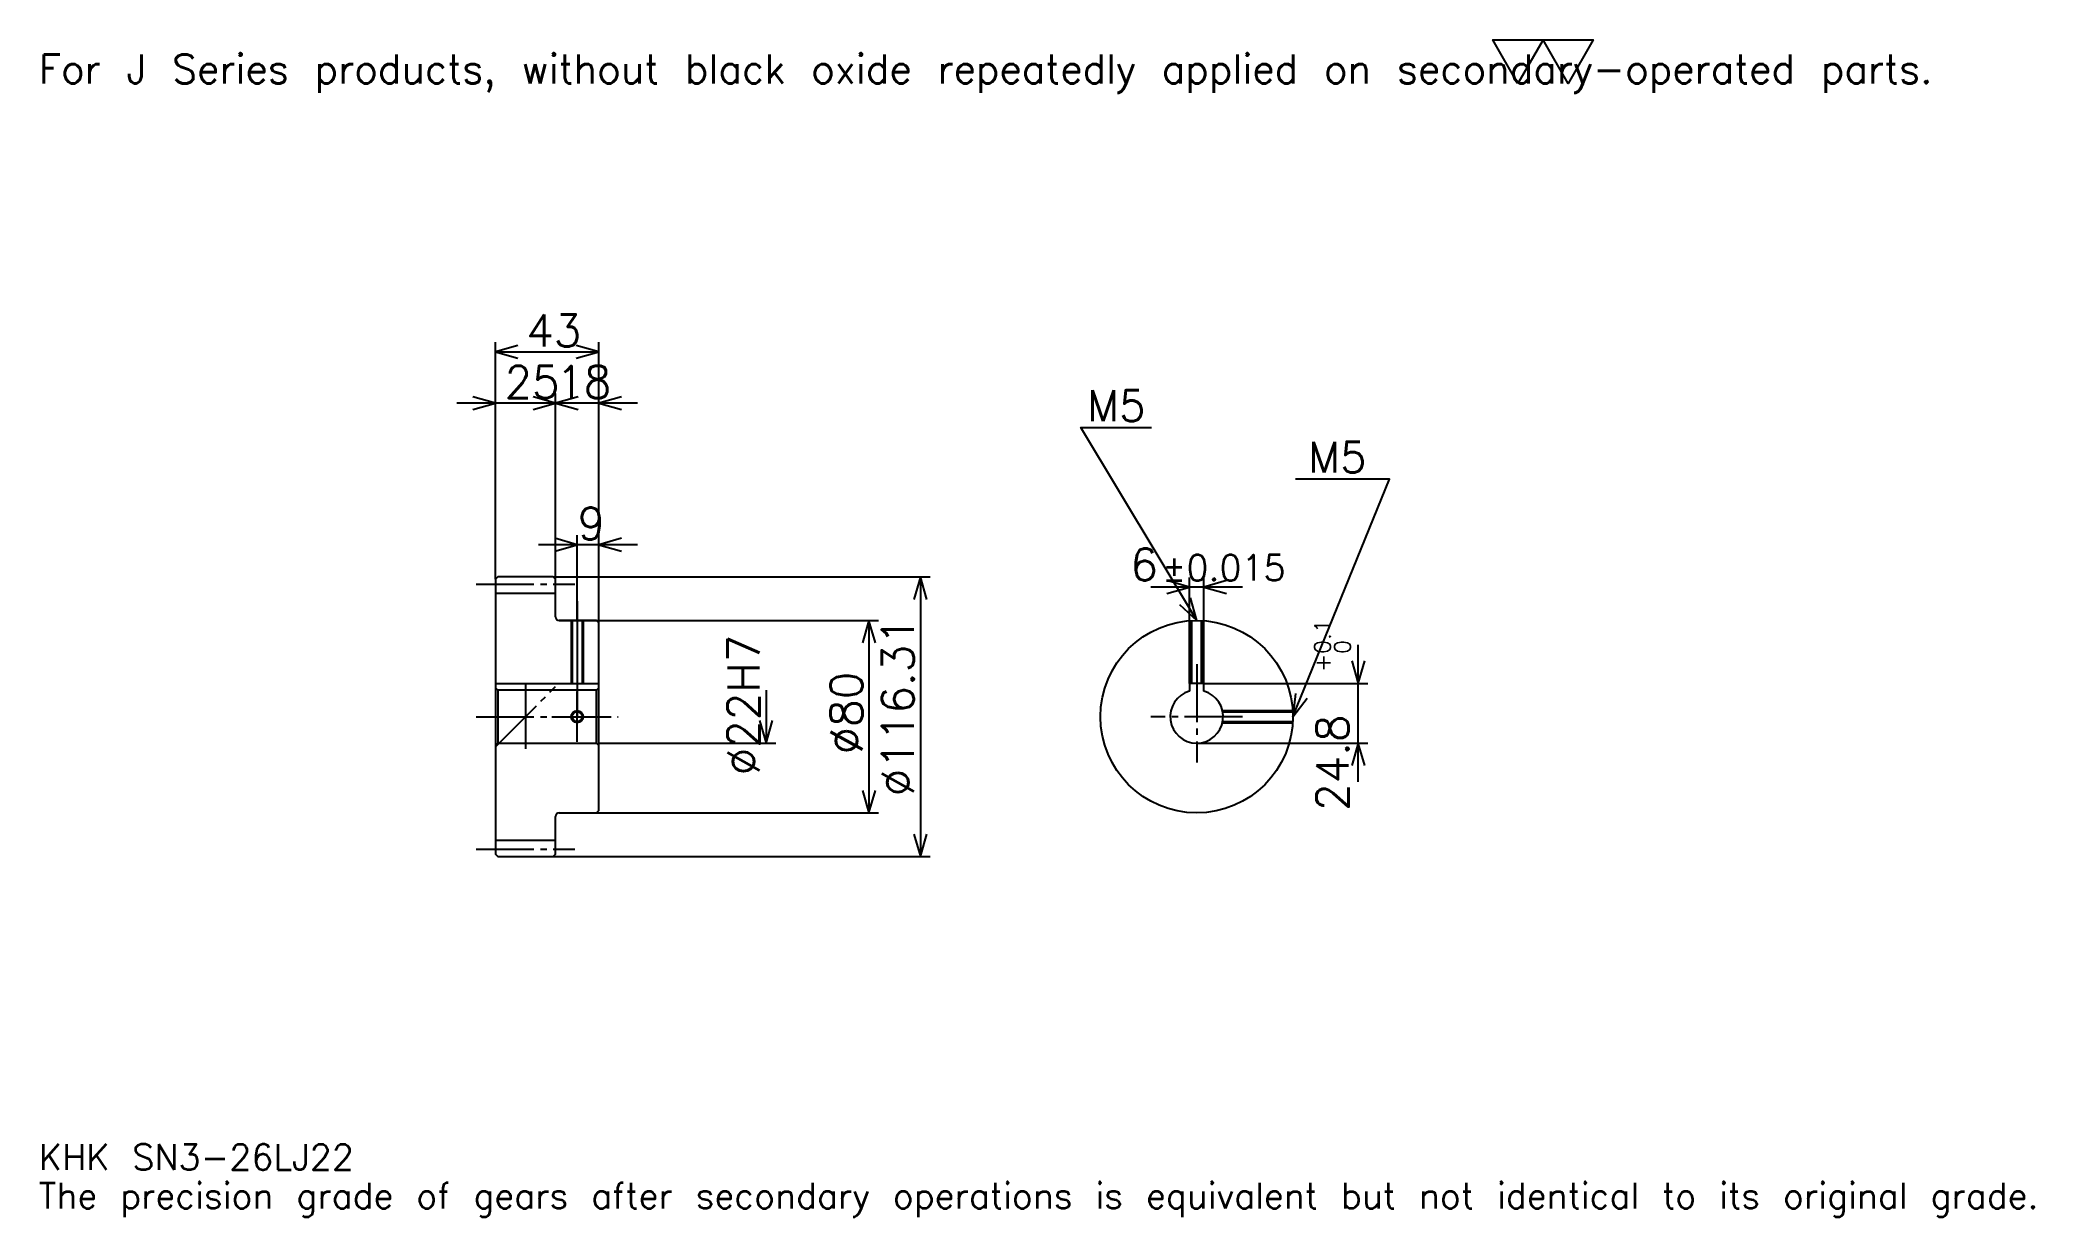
# Model space of a CAD drawing. Extents: x 27 to 856, y 10 to 499.
import ezdxf

# ---------------------------------------------------------------- set-up
doc = ezdxf.new("R2010")
doc.units = 0
doc.linetypes.add('DASHDOT', pattern=[32.086956, 24.065217, -2.673913, 2.673913, -2.673913])
doc.layers.get('0').update_dxf_attribs({"linetype": 'CONTINUOUS'})
doc.layers.add('DASHDOT', color=6, linetype='DASHDOT')
doc.styles.add('KANJI', font='TXT', dxfattribs={"bigfont": 'BIGFONT'})

msp = doc.modelspace()

# ---------------------------------------------------------------- linework, layer by layer
at = {"color": 5}
for p, q in [((216.586945, 276.078247), (216.586945, 373.676056)), ((259.586945, 276.078247), (259.586945, 373.676056)), ((216.586945, 369.665192), (259.586945, 369.665192)), ((257.630432, 348.273895), (200.543472, 348.273895)), ((275.630432, 348.273895), (225.543472, 348.273895)), ((241.586945, 276.078247), (241.586945, 352.28476)), ((250.586945, 276.078247), (250.586945, 293.458679)), ((275.630432, 289.447815), (234.543472, 289.447815)), ((216.586945, 275.078247), (216.586945, 276.078247)), ((240.586945, 276.078247), (259.586945, 276.078247)), ((241.586945, 275.078247), (241.586945, 276.078247)), ((250.586945, 257.923889), (250.586945, 276.078247)), ((250.586945, 257.923889), (250.586945, 276.078247)), ((259.586945, 276.078247), (397.293457, 276.078247)), ((259.586945, 256.923889), (259.586945, 276.078247)), ((393.282593, 276.078247), (393.282593, 159.769531)), ((505.152161, 231.723892), (505.152161, 275.843445)), ((511.152161, 231.723892), (511.152161, 275.843445)), ((527.195679, 271.832581), (489.108673, 271.832581)), ((243.086945, 257.923889), (259.586945, 257.923889)), ((259.586945, 257.923889), (375.902161, 257.923889)), ((371.891296, 257.923889), (371.891296, 177.923889)), ((575.32605, 190.880417), (575.32605, 247.767365)), ((329.108673, 228.923889), (329.108673, 206.923889)), ((511.152161, 231.723892), (579.336914, 231.723892)), ((259.586945, 206.923889), (333.119568, 206.923889)), ((508.152161, 206.923889), (579.336914, 206.923889)), ((243.086945, 177.923889), (259.586945, 177.923889)), ((259.586945, 177.923889), (375.902161, 177.923889)), ((240.586945, 159.769531), (259.586945, 159.769531)), ((259.586945, 159.769531), (397.293457, 159.769531))]:
    msp.add_line(p, q, dxfattribs=at)
at = {"color": 4}
for p, q in [((216.586945, 269.328247), (241.586945, 269.328247)), ((216.586945, 231.723892), (259.586945, 231.723892)), ((217.586945, 228.923889), (217.586945, 206.923889)), ((258.586945, 228.923889), (259.586945, 229.923889)), ((258.586945, 206.923889), (259.586945, 205.923889)), ((216.586945, 166.519531), (241.586945, 166.519531))]:
    msp.add_line(p, q, dxfattribs=at)
at = {"color": 7}
msp.add_line((229.086945, 231.293457), (229.086945, 204.554321), dxfattribs=at)
msp.add_lwpolyline([(641.739136, 481.304352), (631.310852, 499.380005), (673.023926, 499.380005), (662.595642, 481.304352), (652.167419, 499.380005), (641.739136, 481.304352)], dxfattribs=at)
at = {"color": 5}
for points in [[(225.945648, 372.339111), (216.586945, 369.665192), (225.945648, 366.991272)], [(250.228241, 366.991272), (259.586945, 369.665192), (250.228241, 372.339111)], [(207.228241, 345.599976), (216.586945, 348.273895), (207.228241, 350.947815)], [(232.228241, 345.599976), (241.586945, 348.273895), (232.228241, 350.947815)], [(250.945648, 350.947815), (241.586945, 348.273895), (250.945648, 345.599976)], [(268.945648, 350.947815), (259.586945, 348.273895), (268.945648, 345.599976)], [(508.152161, 257.923889), (460.021729, 338.141296), (489.434784, 338.141296)], [(548.152161, 217.923889), (588.260864, 316.749969), (549.221741, 316.749969)], [(241.228241, 286.773895), (250.586945, 289.447815), (241.228241, 292.121704)], [(268.945648, 292.121704), (259.586945, 289.447815), (268.945648, 286.773895)], [(395.956512, 266.719543), (393.282593, 276.078247), (390.608673, 266.719543)], [(495.793457, 269.158661), (505.152161, 271.832581), (495.793457, 274.5065)], [(520.510864, 274.5065), (511.152161, 271.832581), (520.510864, 269.158661)], [(501.044281, 264.573181), (508.152161, 257.923889), (505.630005, 267.324615)], [(374.565216, 248.565186), (371.891296, 257.923889), (369.217377, 248.565186)], [(572.652161, 241.082581), (575.32605, 231.723892), (578, 241.082581)], [(549.19397, 227.601166), (548.152161, 217.923889), (554.149231, 225.590057)], [(326.434753, 216.282593), (329.108673, 206.923889), (331.782593, 216.282593)], [(578, 197.565186), (575.32605, 206.923889), (572.652161, 197.565186)], [(369.217377, 187.282593), (371.891296, 177.923889), (374.565216, 187.282593)], [(390.608673, 169.128235), (393.282593, 159.769531), (395.956512, 169.128235)]]:
    msp.add_lwpolyline(points, dxfattribs=at)
at = {"color": 4}
for points in [[(241.586945, 259.423889), (241.586945, 275.078247), (240.586945, 276.078247), (217.586945, 276.078247), (216.586945, 275.078247), (216.586945, 205.923889)], [(243.086945, 177.923889), (258.586945, 177.923889), (259.586945, 178.923889), (259.586945, 256.923889), (258.586945, 257.923889), (243.086945, 257.923889)], [(248.086945, 257.923889), (248.086945, 231.723892)], [(248.521942, 257.923889), (248.521942, 231.723892)], [(252.651947, 257.923889), (252.651947, 231.723892)], [(253.086945, 257.923889), (253.086945, 231.723892)], [(505.652161, 231.723892), (505.652161, 257.845703)], [(506.087158, 231.723892), (506.087158, 257.870544)], [(510.217163, 231.723892), (510.217163, 257.870544)], [(510.652161, 231.723892), (510.652161, 257.845703)], [(216.586945, 205.923889), (217.586945, 206.923889), (258.586945, 206.923889), (258.586945, 228.923889), (217.586945, 228.923889), (216.586945, 229.923889)], [(511.152161, 228.506897), (511.152161, 231.723892), (505.152161, 231.723892), (505.152161, 228.506897)], [(518.864258, 220.423889), (548.073975, 220.423889)], [(518.956604, 219.988892), (548.098816, 219.988892)], [(518.956604, 215.858887), (548.098816, 215.858887)], [(518.864258, 215.423889), (548.073975, 215.423889)], [(216.586945, 205.923889), (216.586945, 160.769531), (217.586945, 159.769531), (240.586945, 159.769531), (241.586945, 160.769531), (241.586945, 176.423889)]]:
    msp.add_lwpolyline(points, dxfattribs=at)
for centre, radius in [((508.152161, 217.923889), 40), ((250.586945, 217.923889), 2.065)]:
    msp.add_circle(centre, radius, dxfattribs=at)
at = {"color": 7}
msp.add_circle((250.586945, 217.923889), 2.5, dxfattribs=at)
at = {"color": 4}
for centre, radius, start, end in [((243.086945, 259.423889), 1.5, 180, 270), ((508.152161, 217.923889), 11, 105.826620886, 74.173379114), ((243.086945, 176.423889), 1.5, 90, 180)]:
    msp.add_arc(centre, radius, start, end, dxfattribs=at)
at = {"layer": 'DASHDOT', "color": 7}
for p, q in [((208.565201, 273.078247), (249.608688, 273.078247)), ((250.586945, 257.923889), (250.586945, 217.923889)), ((508.152161, 239.745636), (508.152161, 198.902145)), ((216.586945, 205.423889), (241.586945, 230.423889)), ((208.565201, 217.923889), (267.608673, 217.923889)), ((527.173889, 217.923889), (489.130432, 217.923889)), ((208.565201, 162.769531), (249.608688, 162.769531))]:
    msp.add_line(p, q, dxfattribs=at)
for points in [[(250.586945, 265.945618), (250.586945, 223.702148)], [(250.586945, 207.402145), (250.586945, 228.445633)], [(240.065201, 217.923889), (261.108673, 217.923889)]]:
    msp.add_lwpolyline(points, dxfattribs=at)

# ---------------------------------------------------------------- texts
at = {"color": 7, "style": 'KANJI'}
for s, height, p in [('For J Series products, without black oxide repeatedly applied on secondary-operated parts.', 12.032609, (26.73913, 481.304352)), ('43', 13.369565, (229.396729, 371.804321)), ('25', 13.369565, (220.396729, 350.413025)), ('18', 13.369565, (241.896729, 350.413025)), ('M5', 12.834783, (462.695618, 340.815186)), ('M5', 12.834783, (554.56958, 319.423889)), ('9', 13.369565, (250.741837, 291.586945)), ('6', 13.369565, (480.554718, 274.5065)), ('%%p0.015', 10.695652, (493.788971, 274.5065)), ('KHK SN3-26LJ22', 10.695652, (26.73913, 29.413044)), ('The precision grade of gears after secondary operations is equivalent but not identical to its original grade.', 10.695652, (26.73913, 13.369565))]:
    msp.add_text(s, height=height, dxfattribs=at).set_placement(p)
for s, height, p in [('%%c22H7', 13.369565, (326.434753, 193.524429)), ('%%c116.31', 13.369565, (390.608673, 184.834213)), ('0.1', 6.684783, (563.828247, 244.078201)), ('0', 6.684783, (572.117371, 244.078201)), ('+', 6.684783, (563.828247, 236.591248)), ('%%c80', 13.369565, (369.217377, 202.214645)), ('24.8', 13.369565, (571.315186, 178.722473))]:
    msp.add_text(s, height=height, rotation=90, dxfattribs=at).set_placement(p)

doc.saveas('drawing.dxf')
